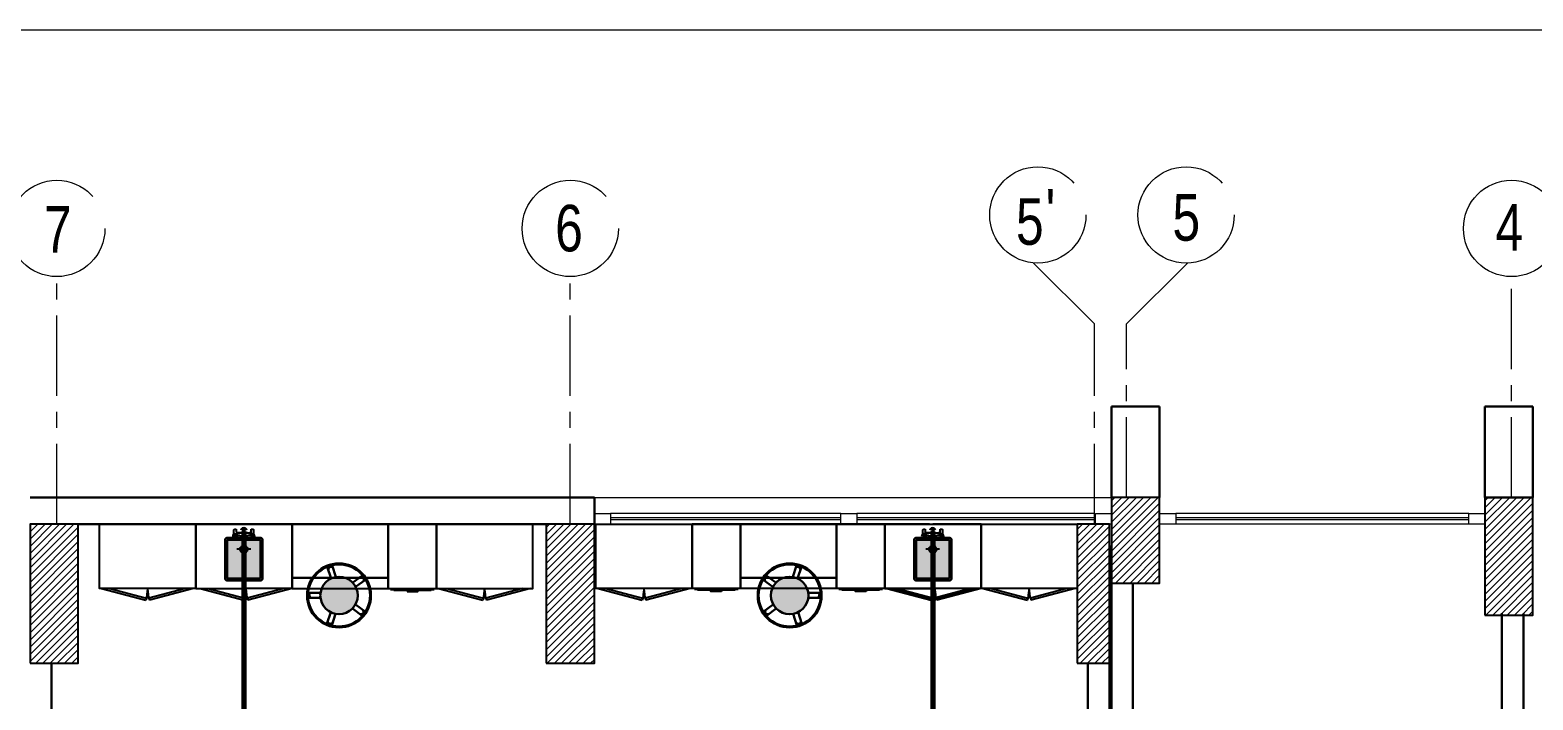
# Model space of a CAD drawing. Extents: x 800 to 995, y 398 to 804.
# Drawn here: x 888.26 to 902.31, y 681.89 to 688.15 of the extents above; entities that cross this region are included whole.
import ezdxf

# ---------------------------------------------------------------- set-up
doc = ezdxf.new("R2010")
doc.units = 0
doc.header["$MEASUREMENT"] = 0
for name, pattern in [('ACAD_ISO02W100', [15, 12, -3]), ('CENTERX2', [4, 2.5, -0.5, 0.5, -0.5]), ('DASHED', [19.05, 12.7, -6.35])]:
    doc.linetypes.add(name, pattern=pattern)
doc.layers.get('0').update_dxf_attribs({"color": 252, "linetype": 'CONTINUOUS', "lineweight": 30})
doc.layers.add('-FUR', color=252, linetype='CONTINUOUS')
doc.layers.add('SAN', color=2, linetype='CONTINUOUS')
for name, color, linetype, lineweight in [('axis', 1, 'CENTERX2', 5), ('Column', 6, 'CONTINUOUS', 25), ('elev', 90, 'CONTINUOUS', 9), ('Elevation', 150, 'CONTINUOUS', 18), ('hatch', 252, 'CONTINUOUS', 9), ('P-C-WATER', 5, 'CONTINUOUS', 70), ('txt in circle', 11, 'CONTINUOUS', 13), ('UG-BORDER', 20, 'CONTINUOUS', 80), ('Wall', 252, 'CONTINUOUS', 30), ('WINDOW', 252, 'CONTINUOUS', 5)]:
    doc.layers.add(name, color=color, linetype=linetype, lineweight=lineweight)
doc.styles.add('SOSA2', font='SOSA.shx', dxfattribs={"width": 0.8})
pattern_1 = [(45, (1094.062773, 346.40892), (-0.0336759605, 0.0336759605), [])]

# ---------------------------------------------------------------- blocks, each defined once
blk = doc.blocks.new('YY5Y5')
at = {"layer": 'SAN', "color": 1}
for p, q in [((434.2, 537.6), (433.7, 538)), ((434.2, 536.1), (433.7, 535.7)), ((433.8, 542), (433.8, 538.6)), ((435.7, 542.4), (434.2, 542.4)), ((435.6, 537.6), (436, 538)), ((435.6, 536.1), (436, 535.7)), ((435.7, 540.6), (435.7, 542.4)), ((446.2, 539.6), (436.7, 539.6)), ((436.7, 537.6), (438.2, 537.6)), ((440.5, 535.4), (440.5, 528.7)), ((442.4, 528.7), (442.4, 535.4)), ((443, 539.6), (446.2, 539.6)), ((444.7, 537.6), (446.2, 537.6)), ((447.3, 537.6), (446.9, 538)), ((447.3, 536.1), (446.9, 535.7)), ((447.2, 542.4), (447.2, 540.6)), ((448.7, 542.4), (447.2, 542.4)), ((448.7, 537.6), (449.2, 538)), ((448.7, 536.1), (449.2, 535.7)), ((449.1, 538.6), (449.1, 542)), ((440.9, 528.4), (442, 528.4))]:
    blk.add_line(p, q, dxfattribs=at)
at = {"layer": 'SAN', "color": 1, "linetype": 'Continuous'}
blk.add_line((439.2, 539.6), (439.9, 539.6), dxfattribs=at)
at = {"layer": 'SAN', "color": 2, "linetype": 'DASHED'}
for points in [[(436.1, 527), (446.8, 527)], [(441.4, 532.4), (441.4, 521.6)]]:
    blk.add_lwpolyline(points, dxfattribs=at)
at = {"layer": 'SAN', "color": 1}
for centre, radius in [((434.9, 536.9), 2), ((434.9, 536.9), 1), ((434.9, 536.9), 0.8), ((448, 536.9), 2), ((448, 536.9), 1), ((448, 536.9), 0.8)]:
    blk.add_circle(centre, radius, dxfattribs=at)
for centre, radius, start, end in [((434.2, 542), 0.375, 90, 180), ((436.7, 540.6), 1, 180, 270), ((438.2, 535.4), 2.25, 0, 90), ((444.7, 535.4), 2.25, 90, 180), ((446.2, 540.6), 1, 270, 0), ((448.7, 542), 0.375, 0, 90), ((441.4, 527), 2.86, 109.4319, 70.5681), ((441.4, 527), 2.08, 117.2765, 62.7235), ((440.9, 528.7), 0.375, 180, 270), ((442, 528.7), 0.375, 270, 360)]:
    blk.add_arc(centre, radius, start, end, dxfattribs=at)
blk = doc.blocks.new('fd')
at = {"layer": '-FUR'}
h = blk.add_hatch(color=254, dxfattribs=at)
h.paths.add_polyline_path([(1322.664, 576.699), (1322.354, 576.699), (1322.354, 577.059), (1322.664, 577.059)], flags=16)
edge = h.paths.add_edge_path()
edge.add_line((1322.664, 576.679), (1322.354, 576.679))
edge.add_arc((1322.354, 576.699), 0.02, 180, 270, ccw=False)
edge.add_line((1322.334, 576.699), (1322.334, 577.059))
edge.add_arc((1322.354, 577.059), 0.02, 90, 180, ccw=False)
edge.add_line((1322.354, 577.079), (1322.664, 577.079))
edge.add_arc((1322.664, 577.059), 0.02, 0, 90, ccw=False)
edge.add_line((1322.684, 577.059), (1322.684, 576.699))
edge.add_arc((1322.664, 576.699), 0.02, -90, 0, ccw=False)
blk.add_hatch(color=253, dxfattribs=at).paths.add_polyline_path([(1322.664, 577.059), (1322.664, 576.699), (1322.354, 576.699), (1322.354, 577.059)])
h = blk.add_hatch(color=251, dxfattribs=at)
h.paths.add_polyline_path([(1322.634, 577.029), (1322.664, 577.059), (1322.664, 576.699), (1322.634, 576.729)])
h.paths.add_polyline_path([(1322.634, 576.729), (1322.664, 576.699), (1322.354, 576.699), (1322.384, 576.729)])
h = blk.add_hatch(color=252, dxfattribs=at)
h.paths.add_polyline_path([(1322.384, 577.029), (1322.354, 577.059), (1322.664, 577.059), (1322.634, 577.029)])
h.paths.add_polyline_path([(1322.384, 576.729), (1322.354, 576.699), (1322.354, 577.059), (1322.384, 577.029)])
for p, q in [((1322.478, 577.206), (1322.06, 577.206)), ((1322.478, 577.206), (1322.96, 577.206)), ((1322.06, 576.606), (1322.51, 576.606)), ((1322.96, 576.606), (1322.51, 576.606))]:
    blk.add_line(p, q, dxfattribs=at)
at = {"layer": '-FUR', "linetype": 'ACAD_ISO02W100'}
for p, q in [((1322.06, 577.206), (1322.51, 577.206)), ((1322.96, 577.206), (1322.51, 577.206)), ((1322.1, 576.606), (1322.513, 576.495)), ((1322.177, 576.606), (1322.518, 576.514)), ((1322.518, 576.514), (1322.513, 576.495)), ((1322.882, 576.606), (1322.541, 576.514)), ((1322.541, 576.514), (1322.546, 576.495)), ((1322.96, 576.606), (1322.546, 576.495))]:
    blk.add_line(p, q, dxfattribs=at)
for centre, start, end in [((1324.045, 576.373), 171.2611, 174.7069), ((1321.014, 576.373), 5.2931, 8.7389)]:
    blk.add_arc(centre, 1.533, start, end, dxfattribs=at)
for p, q in [((1322.06, 577.206), (1322.06, 576.606)), ((1322.96, 577.206), (1322.96, 576.606))]:
    blk.add_line(p, q)
blk.add_lwpolyline([(1322.664, 576.679), (1322.354, 576.679, -0.414214), (1322.334, 576.699), (1322.334, 577.059, -0.414214), (1322.354, 577.079), (1322.664, 577.079, -0.414214), (1322.684, 577.059), (1322.684, 576.699, -0.414214)], format="xyb", close=True)
blk.add_lwpolyline([(1322.664, 576.679), (1322.354, 576.679, -0.414214), (1322.334, 576.699), (1322.334, 577.059, -0.414214), (1322.354, 577.079), (1322.664, 577.079, -0.414214), (1322.684, 577.059), (1322.684, 576.699, -0.414214)], format="xyb", close=True)
blk.add_lwpolyline([(1322.664, 576.699), (1322.354, 576.699), (1322.354, 577.059), (1322.664, 577.059)], close=True)
at = {"extrusion": (0, 0, -1), "xscale": 0.0121000000000322, "yscale": 0.0121000000000322, "zscale": -0.0121}
blk.add_blockref('YY5Y5', (-1327.85, 570.595), dxfattribs=at)
blk = doc.blocks.new('juy')
blk.add_line((1322.96, 577.206), (1322.96, 576.606))
blk.add_blockref('fd', (0, 0))

msp = doc.modelspace()

# ---------------------------------------------------------------- hatches: boundary and pattern name
h = msp.add_hatch(color=256)
h.set_gradient(color1=(132, 132, 132), name='SPHERICAL')
h.paths.add_polyline_path([(891.144, 683.04, -1), (891.144, 682.69, -1)])
h = msp.add_hatch(color=256)
h.set_gradient(color1=(132, 132, 132), name='SPHERICAL')
h.paths.add_polyline_path([(895.357, 683.04, 1), (895.357, 682.69, 1)])
at = {"layer": 'hatch'}
h = msp.add_hatch(dxfattribs=at)
h.set_pattern_fill('ANSI31', color=252, scale=0.015, style=0)
h.set_pattern_definition([(45, (1090.57276, 345.358845), (-0.0336759605, 0.0336759605), [])])
h.paths.add_polyline_path([(898.366, 682.981), (898.816, 682.981), (898.816, 683.781), (898.366, 683.781)])
h = msp.add_hatch(dxfattribs=at)
h.set_pattern_fill('ANSI31', color=252, scale=0.015, style=0)
h.set_pattern_definition([(45, (1094.062773, 345.358845), (-0.0336759605, 0.0336759605), [])])
h.paths.add_polyline_path([(901.856, 682.681), (902.306, 682.681), (902.306, 683.781), (901.856, 683.781)])
h = msp.add_hatch(dxfattribs=at)
h.set_pattern_fill('ANSI31', color=252, scale=0.015, style=0)
h.set_pattern_definition(pattern_1)
h.paths.add_polyline_path([(888.256, 682.231), (888.706, 682.231), (888.706, 683.531), (888.256, 683.531)])
h = msp.add_hatch(dxfattribs=at)
h.set_pattern_fill('ANSI31', color=252, scale=0.015, style=0)
h.set_pattern_definition(pattern_1)
h.paths.add_polyline_path([(893.081, 682.231), (893.531, 682.231), (893.531, 683.531), (893.081, 683.531)])
h = msp.add_hatch(dxfattribs=at)
h.set_pattern_fill('ANSI31', color=252, scale=0.015, style=0)
h.set_pattern_definition(pattern_1)
h.paths.add_polyline_path([(898.046, 682.231), (898.346, 682.231), (898.346, 683.531), (898.046, 683.531)])

# ---------------------------------------------------------------- linework, layer by layer
at = {"layer": '-FUR', "linetype": 'ACAD_ISO02W100'}
for p, q in [((888.905, 683.531), (889.805, 683.531)), ((891.605, 683.531), (892.055, 683.531)), ((892.955, 683.531), (892.055, 683.531)), ((893.546, 683.531), (894.446, 683.531)), ((894.896, 683.531), (894.446, 683.531)), ((896.246, 683.531), (895.796, 683.531)), ((896.246, 683.531), (897.146, 683.531)), ((897.146, 683.531), (898.046, 683.531)), ((888.925, 682.931), (889.339, 682.82)), ((889.002, 682.931), (889.344, 682.839)), ((889.344, 682.839), (889.339, 682.82)), ((889.708, 682.931), (889.366, 682.839)), ((889.366, 682.839), (889.372, 682.82)), ((889.785, 682.931), (889.372, 682.82)), ((890.705, 682.931), (891.605, 682.931)), ((892.075, 682.931), (892.489, 682.82)), ((892.152, 682.931), (892.494, 682.839)), ((892.494, 682.839), (892.489, 682.82)), ((892.858, 682.931), (892.516, 682.839)), ((892.516, 682.839), (892.522, 682.82)), ((892.935, 682.931), (892.522, 682.82)), ((893.566, 682.931), (893.979, 682.82)), ((893.643, 682.931), (893.984, 682.839)), ((893.984, 682.839), (893.979, 682.82)), ((894.348, 682.931), (894.007, 682.839)), ((894.007, 682.839), (894.012, 682.82)), ((894.426, 682.931), (894.012, 682.82)), ((895.796, 682.931), (894.896, 682.931)), ((896.266, 682.931), (896.679, 682.82)), ((896.343, 682.931), (896.684, 682.839)), ((896.684, 682.839), (896.679, 682.82)), ((897.048, 682.931), (896.707, 682.839)), ((896.707, 682.839), (896.712, 682.82)), ((897.126, 682.931), (896.712, 682.82)), ((897.166, 682.931), (897.579, 682.82)), ((897.243, 682.931), (897.584, 682.839)), ((897.584, 682.839), (897.579, 682.82)), ((897.948, 682.931), (897.607, 682.839)), ((897.607, 682.839), (897.612, 682.82)), ((898.026, 682.931), (897.612, 682.82))]:
    msp.add_line(p, q, dxfattribs=at)
at = {"layer": '-FUR'}
for p, q in [((891.625, 682.921), (892.035, 682.921)), ((891.655, 682.916), (892.005, 682.916)), ((894.876, 682.921), (894.466, 682.921)), ((894.846, 682.916), (894.496, 682.916)), ((896.226, 682.921), (895.816, 682.921)), ((896.196, 682.916), (895.846, 682.916))]:
    msp.add_line(p, q, dxfattribs=at)
for points in [[(888.905, 683.531), (889.805, 683.531), (889.805, 682.931), (888.905, 682.931)], [(891.605, 682.931), (892.055, 682.931), (892.055, 683.531), (891.605, 683.531)], [(892.955, 683.531), (892.055, 683.531), (892.055, 682.931), (892.955, 682.931)], [(893.546, 683.531), (894.446, 683.531), (894.446, 682.931), (893.546, 682.931)], [(894.896, 682.931), (894.446, 682.931), (894.446, 683.531), (894.896, 683.531)], [(896.246, 682.931), (895.796, 682.931), (895.796, 683.531), (896.246, 683.531)], [(896.246, 683.531), (897.146, 683.531), (897.146, 682.931), (896.246, 682.931)], [(897.146, 683.531), (898.046, 683.531), (898.046, 682.931), (897.146, 682.931)]]:
    msp.add_lwpolyline(points, close=True, dxfattribs=at)
at = {"layer": '-FUR', "color": 1}
for points in [[(891.78, 682.901), (891.88, 682.901), (891.88, 682.911), (891.78, 682.911)], [(894.721, 682.901), (894.621, 682.901), (894.621, 682.911), (894.721, 682.911)], [(896.071, 682.901), (895.971, 682.901), (895.971, 682.911), (896.071, 682.911)]]:
    msp.add_lwpolyline(points, close=True, dxfattribs=at)
at = {"layer": '-FUR', "linetype": 'ACAD_ISO02W100'}
for centre, start, end in [((890.87, 682.698), 171.2611, 174.7069), ((887.84, 682.698), 5.2931, 8.7389), ((894.02, 682.698), 171.2611, 174.7069), ((890.99, 682.698), 5.2931, 8.7389), ((895.511, 682.698), 171.2611, 174.7069), ((892.48, 682.698), 5.2931, 8.7389), ((898.211, 682.698), 171.2611, 174.7069), ((895.18, 682.698), 5.2931, 8.7389), ((899.111, 682.698), 171.2611, 174.7069), ((896.08, 682.698), 5.2931, 8.7389)]:
    msp.add_arc(centre, 1.533, start, end, dxfattribs=at)
for p, q in [((890.705, 682.931), (890.705, 683.531)), ((890.705, 683.531), (891.605, 683.531)), ((891.605, 683.531), (891.605, 682.931)), ((895.796, 683.531), (894.896, 683.531)), ((894.896, 683.531), (894.896, 682.931)), ((895.796, 682.931), (895.796, 683.531)), ((891.07, 683.024), (891.034, 683.133)), ((891.04, 683.146), (891.066, 683.154)), ((891.115, 683.038), (891.08, 683.146)), ((895.386, 683.038), (895.42, 683.146)), ((895.431, 683.024), (895.467, 683.133)), ((895.461, 683.146), (895.434, 683.154)), ((891.605, 683.031), (890.705, 683.031)), ((891.272, 682.985), (891.365, 683.053)), ((891.299, 682.946), (891.391, 683.012)), ((891.379, 683.051), (891.395, 683.028)), ((891.605, 682.931), (891.605, 683.031)), ((894.896, 682.931), (894.896, 683.031)), ((894.896, 683.031), (895.796, 683.031)), ((895.122, 683.051), (895.106, 683.028)), ((895.201, 682.946), (895.11, 683.012)), ((895.229, 682.985), (895.136, 683.053)), ((890.845, 682.853), (890.845, 682.88)), ((890.97, 682.843), (890.855, 682.843)), ((890.971, 682.891), (890.858, 682.891)), ((895.53, 682.891), (895.643, 682.891)), ((895.53, 682.843), (895.646, 682.843)), ((895.656, 682.853), (895.656, 682.88)), ((891.066, 682.708), (891.031, 682.601)), ((891.269, 682.743), (891.361, 682.676)), ((891.297, 682.781), (891.391, 682.713)), ((891.393, 682.699), (891.377, 682.677)), ((895.108, 682.699), (895.124, 682.677)), ((895.203, 682.781), (895.11, 682.713)), ((895.232, 682.743), (895.14, 682.676)), ((895.435, 682.708), (895.47, 682.601)), ((891.063, 682.577), (891.037, 682.586)), ((891.111, 682.693), (891.076, 682.583)), ((895.39, 682.693), (895.425, 682.583)), ((895.437, 682.577), (895.464, 682.586))]:
    msp.add_line(p, q)
for centre, radius in [((891.144, 682.865), 0.299), ((891.144, 682.865), 0.29), ((895.357, 682.865), 0.299), ((895.357, 682.865), 0.29), ((891.144, 682.865), 0.175), ((895.357, 682.865), 0.175)]:
    msp.add_circle(centre, radius)
for centre, radius, start, end in [((891.043, 683.136), 0.01, 107.7911, 197.7911), ((891.069, 683.107), 0.025, 40.9349, 209.1752), ((891.068, 683.141), 0.0131, 19.654, 97.7204), ((895.432, 683.107), 0.025, 330.8248, 139.0651), ((895.433, 683.141), 0.0131, 82.2796, 160.346), ((895.458, 683.136), 0.01, 342.2089, 72.2089), ((891.351, 683.012), 0.025, 328.9349, 137.1752), ((891.371, 683.045), 0.01, 35.7911, 125.7911), ((891.383, 683.023), 0.0131, 307.654, 25.7204), ((895.118, 683.023), 0.0131, 154.2796, 232.346), ((895.13, 683.045), 0.01, 54.2089, 144.2089), ((895.15, 683.012), 0.025, 42.8248, 211.0651), ((890.858, 682.878), 0.0131, 91.654, 169.7204), ((890.855, 682.853), 0.01, 179.7911, 269.7911), ((890.891, 682.868), 0.025, 112.9349, 281.1752), ((895.61, 682.868), 0.025, 258.8248, 67.0651), ((895.643, 682.878), 0.0131, 10.2796, 88.346), ((895.646, 682.853), 0.01, 270.2089, 0.2089), ((891.348, 682.714), 0.025, 256.9349, 65.1752), ((891.385, 682.705), 0.01, 323.7911, 53.7911), ((895.116, 682.705), 0.01, 126.2089, 216.2089), ((895.153, 682.714), 0.025, 114.8248, 283.0651), ((891.043, 682.597), 0.0131, 163.654, 241.7204), ((891.063, 682.625), 0.025, 184.9349, 353.1752), ((891.066, 682.586), 0.01, 251.7911, 341.7911), ((891.368, 682.686), 0.0131, 235.654, 313.7204), ((895.133, 682.686), 0.0131, 226.2796, 304.346), ((895.438, 682.625), 0.025, 186.8248, 355.0651), ((895.434, 682.586), 0.01, 198.2089, 288.2089), ((895.457, 682.597), 0.0131, 298.2796, 16.346)]:
    msp.add_arc(centre, radius, start, end)
at = {"layer": 'axis', "color": 0, "ltscale": 2}
for p, q in [((898.206, 685.404), (897.635, 685.971)), ((898.506, 685.404), (899.076, 685.971))]:
    msp.add_line(p, q, dxfattribs=at)
at = {"layer": 'axis', "color": 0, "ltscale": 0.3}
for p, q in [((888.506, 683.531), (888.506, 685.845)), ((893.306, 683.531), (893.306, 685.845)), ((902.106, 683.781), (902.106, 685.845)), ((898.206, 683.531), (898.206, 685.404)), ((898.506, 683.781), (898.506, 685.404))]:
    msp.add_line(p, q, dxfattribs=at)
at = {"layer": 'axis', "color": 0}
for centre in [(897.677, 686.421), (899.063, 686.421), (888.506, 686.295), (893.306, 686.295), (902.106, 686.295)]:
    msp.add_circle(centre, 0.45, dxfattribs=at)
at = {"layer": 'Column', "color": 252}
for points in [[(898.366, 682.981), (898.816, 682.981), (898.816, 683.781), (898.366, 683.781)], [(901.856, 682.681), (902.306, 682.681), (902.306, 683.781), (901.856, 683.781)], [(888.256, 682.231), (888.706, 682.231), (888.706, 683.531), (888.256, 683.531)], [(893.081, 682.231), (893.531, 682.231), (893.531, 683.531), (893.081, 683.531)], [(898.046, 682.231), (898.346, 682.231), (898.346, 683.531), (898.046, 683.531)], [(898.046, 682.231), (898.346, 682.231), (898.346, 683.531), (898.046, 683.531)]]:
    msp.add_lwpolyline(points, close=True, dxfattribs=at)
at = {"layer": 'elev', "color": 252, "linetype": 'Continuous'}
for p, q in [((893.531, 683.631), (893.681, 683.631)), ((893.531, 683.531), (893.531, 683.631)), ((893.681, 683.631), (893.681, 683.531)), ((895.836, 683.631), (895.986, 683.631)), ((895.836, 683.531), (895.836, 683.631)), ((895.986, 683.631), (895.986, 683.531)), ((898.216, 683.631), (898.366, 683.631)), ((898.216, 683.531), (898.216, 683.631)), ((898.366, 683.631), (898.366, 683.531)), ((898.816, 683.631), (898.966, 683.631)), ((898.816, 683.531), (898.816, 683.631)), ((898.966, 683.631), (898.966, 683.531)), ((901.706, 683.631), (901.856, 683.631)), ((901.706, 683.531), (901.706, 683.631)), ((901.856, 683.631), (901.856, 683.531)), ((893.681, 683.531), (893.531, 683.531)), ((895.986, 683.531), (895.836, 683.531)), ((898.366, 683.531), (898.216, 683.531)), ((898.966, 683.531), (898.816, 683.531)), ((901.856, 683.531), (901.706, 683.531))]:
    msp.add_line(p, q, dxfattribs=at)
at = {"layer": 'Elevation', "color": 252}
msp.add_line((893.531, 683.781), (898.366, 683.781), dxfattribs=at)
at = {"layer": 'P-C-WATER', "linetype": 'Continuous'}
for p, q in [((890.254, 683.456, -0.1), (890.254, 679.561, -0.1)), ((896.694, 683.456, -0.1), (896.694, 679.561, -0.1))]:
    msp.add_line(p, q, dxfattribs=at)
at = {"layer": 'P-C-WATER', "linetype": 'ByBlock'}
for centre, start, end in [((890.254, 683.469), 0, 180), ((890.254, 683.469), 180, 0), ((896.694, 683.469), 0, 180), ((896.694, 683.469), 180, 0)]:
    msp.add_arc(centre, 0.0125, start, end, dxfattribs=at)
at = {"layer": 'UG-BORDER', "color": 14, "lineweight": 20}
msp.add_line((926.487, 688.149), (848.151, 688.149), dxfattribs=at)
at = {"layer": 'Wall', "color": 252, "linetype": 'Continuous'}
for p, q in [((898.816, 684.631), (898.366, 684.631)), ((898.366, 684.631), (898.366, 683.781)), ((898.816, 683.781), (898.816, 684.631)), ((902.306, 684.631), (901.856, 684.631)), ((901.856, 684.631), (901.856, 683.781)), ((902.306, 683.781), (902.306, 684.631)), ((888.256, 683.781), (893.531, 683.781)), ((893.531, 683.781), (893.531, 683.531)), ((901.856, 683.781), (902.306, 683.781)), ((888.706, 683.531), (893.081, 683.531)), ((898.366, 683.331), (898.366, 680.781)), ((898.566, 682.981), (898.566, 680.581)), ((902.016, 679.481), (902.016, 682.698)), ((902.216, 677.531), (902.216, 682.696)), ((888.456, 675.331), (888.456, 682.231)), ((898.146, 682.231), (898.146, 680.581)), ((898.346, 680.781), (898.346, 682.231))]:
    msp.add_line(p, q, dxfattribs=at)
at = {"layer": 'WINDOW', "color": 252, "linetype": 'Continuous'}
for p, q in [((895.836, 683.631), (893.681, 683.631)), ((895.836, 683.591), (893.681, 683.591)), ((895.836, 683.571), (893.681, 683.571)), ((898.206, 683.631), (895.986, 683.631)), ((898.206, 683.591), (895.986, 683.591)), ((898.206, 683.571), (895.986, 683.571)), ((901.706, 683.631), (898.966, 683.631)), ((901.706, 683.591), (898.966, 683.591)), ((901.706, 683.571), (898.966, 683.571)), ((895.836, 683.531), (893.681, 683.531)), ((895.836, 683.531), (895.731, 683.531)), ((898.206, 683.531), (895.986, 683.531)), ((898.366, 683.531), (897.856, 683.531)), ((901.706, 683.531), (898.966, 683.531))]:
    msp.add_line(p, q, dxfattribs=at)

# ---------------------------------------------------------------- block references
for p in [(-432.255, 106.325), (-425.814, 106.325)]:
    msp.add_blockref('juy', p)

# ---------------------------------------------------------------- texts
at = {"layer": 'txt in circle', "color": 0, "ltscale": 0.01, "attachment_point": 5, "style": 'SOSA2'}
for s, insert, char_height in [("{\\fArial|b0|i0|c0|p34;'}", (897.795, 686.447), 0.43546), ('7', (888.515, 686.286), 0.435), ('6', (893.294, 686.295), 0.435), ('5', (897.602, 686.357), 0.435), ('5', (899.065, 686.395), 0.435), ('4', (902.084, 686.306), 0.435)]:
    msp.add_mtext(s, dxfattribs=dict(at, insert=insert, char_height=char_height))

doc.saveas('drawing.dxf')
